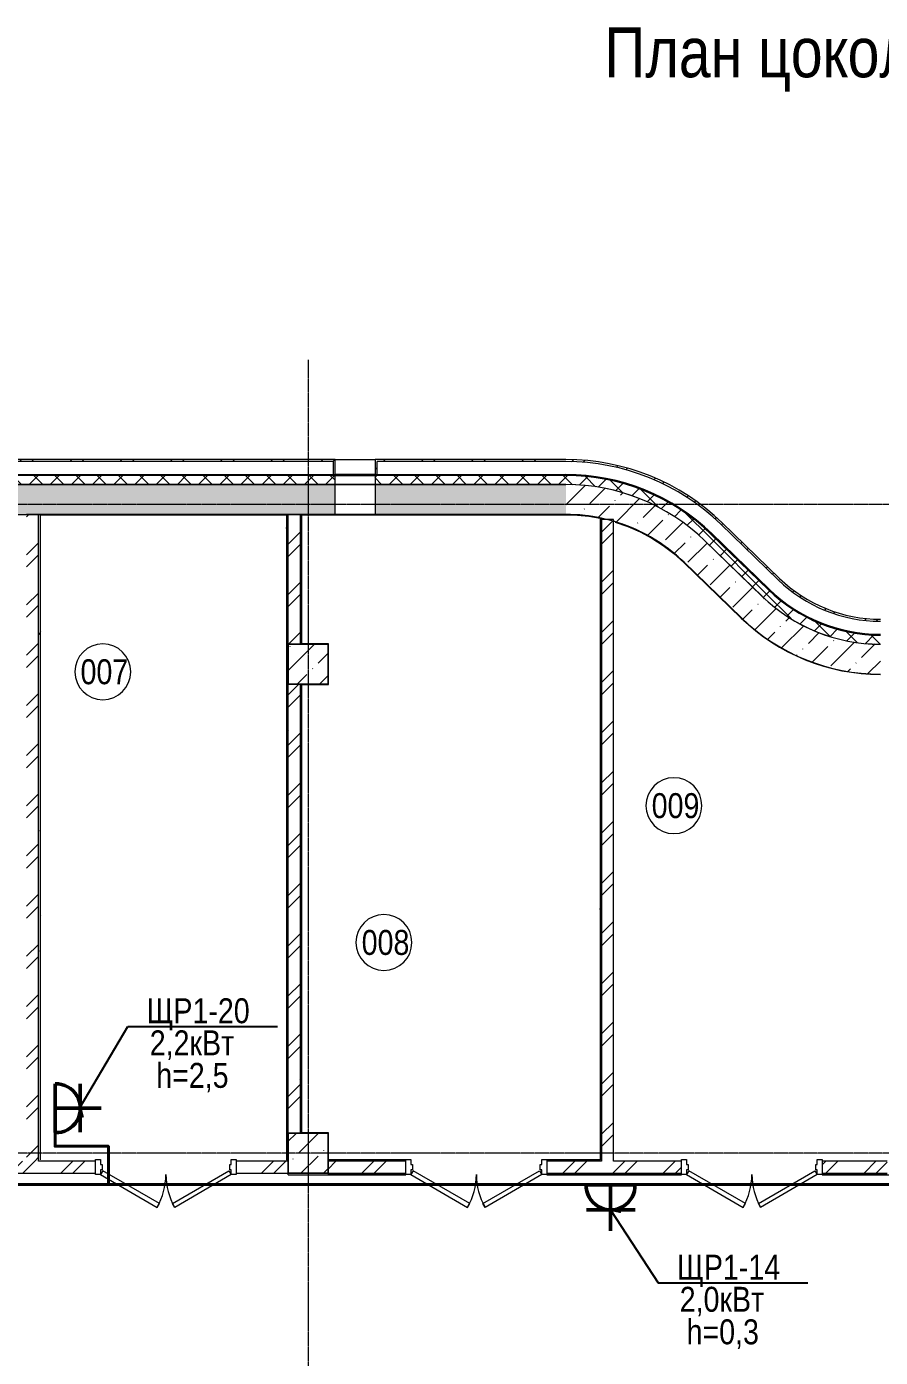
# Model space of a CAD drawing. Header units: metres. Extents: x -93142 to 227756, y -64772 to 286334.
# Drawn here: x 51243 to 59795, y -49331 to -35998 of the extents above; entities that cross this region are included whole.
import ezdxf

# ---------------------------------------------------------------- set-up
doc = ezdxf.new("R2010")
doc.units = ezdxf.units.M
doc.linetypes.add('ADSK_Линия сетки', pattern=[21, 12, -3, 3, -3])
doc.linetypes.add('Сверху_2_', pattern=[3.96875, 2.38125, -1.5875])
for name, color, linetype, lineweight in [('A-AREA-IDEN', 7, 'Continuous', 9), ('A-DOOR', 7, 'Continuous', 5), ('A-DOOR-FRAM', 7, 'Continuous', 13), ('A-FLOR', 7, 'Continuous', 5), ('A-GLAZ', 7, 'Continuous', 5), ('A-WALL', 7, 'Continuous', 5), ('A-WALL-PATT', 7, 'Continuous', 18), ('G-ANNO-TEXT', 7, 'Continuous', 9), ('I-WALL', 7, 'Continuous', 5), ('S-COLS', 7, 'Continuous', 5), ('S-GRID', 7, 'Continuous', 9), ('Освещение', 1, 'Continuous', 50), ('Эл-свет раб.', 5, 'Continuous', 50), ('ЭЛ.сети', 5, 'Continuous', 100), ('ЭОМ', 7, 'Continuous', 40)]:
    doc.layers.add(name, color=color, linetype=linetype, lineweight=lineweight)
doc.styles.add('GOST Common_I_1', font='ARIALN.TTF', dxfattribs={"height": 300})
doc.styles.add('GOST Common_I_2', font='ARIALN.TTF', dxfattribs={"height": 500})
doc.styles.add('STYLE1', font='ARIALN.TTF', dxfattribs={"height": 250})
doc.styles.add('ГОСТ 2.304', font='ARIALN.TTF', dxfattribs={"width": 0.85})
doc.dimstyles.new('СПДС', dxfattribs={"dimscale": 100, "dimtxt": 2.5, "dimasz": 2.5, "dimexe": 1.25, "dimexo": 0.625, "dimtad": 1, "dimdec": 0, "dimrnd": 0.001, "dimtxsty": 'ГОСТ 2.304', "dimblk": 'OBLIQUE', "dimcen": 2.5, "dimdle": 2, "dimadec": 0, "dimazin": 2, "dimtfac": 0.75, "dimtdec": 0, "dimtmove": 1, "dimatfit": 3, "dimfxl": 1, "dimtolj": 1, "dimarcsym": 1})
pattern_1 = [(45, (0, 0), (84.19025, 308.69666), [396.875, -79.375, 3.353, -76.022])]
pattern_2 = [(45, (0, 0), (-251.4472, 251.4472), []), (45, (0, 381), (-251.4472, 251.4472), [])]
pattern_3 = [(0, (0, 0), (812.8, 203.2), [33.528, -576.072, 33.528, -576.072, -3251.2]), (0, (0, 0), (812.8, 203.2), [-1219.2, 33.528, -1185.672, 33.528, -576.072, -1422.4]), (0, (0, 0), (812.8, 203.2), [-3048, 33.528, -372.872, 33.528, -982.472]), (120, (304.8, 101.6), (-582.37636, 602.30545), [33.528, -576.072, 33.528, -576.072, -3251.2]), (120, (304.8, 101.6), (-582.37636, 602.30545), [-1219.2, 33.528, -1185.672, 33.528, -576.072, -1422.4]), (120, (304.8, 101.6), (-582.37636, 602.30545), [-3048, 33.528, -372.872, 33.528, -982.472]), (240, (406.4, 508), (-230.42364, -805.50545), [33.528, -576.072, 33.528, -576.072, -3251.2]), (240, (406.4, 508), (-230.42364, -805.50545), [-1219.2, 33.528, -1185.672, 33.528, -576.072, -1422.4]), (240, (406.4, 508), (-230.42364, -805.50545), [-3048, 33.528, -372.872, 33.528, -982.472])]
pattern_4 = [(45, (0, 0), (-106.06602, 106.06602), []), (135, (0, 0), (-106.06602, -106.06602), [])]

# ---------------------------------------------------------------- blocks, each defined once
blk = doc.blocks.new('Окно-Квадратный проем - 400 x 1000_в_-156022-Цокольный этаж')
at = {"layer": 'A-GLAZ', "lineweight": 20}
for p, q in [((-208, -150), (-208, 150)), ((192, 150), (192, -150))]:
    blk.add_line(p, q, dxfattribs=at)
at = {"layer": 'A-GLAZ', "linetype": 'Сверху_2_', "lineweight": 20}
for p, q in [((-208, 150), (192, 150)), ((192, -150), (-208, -150))]:
    blk.add_line(p, q, dxfattribs=at)
blk = doc.blocks.new('КДП АПК - КР_rvt-1-Цокольный этаж')
at = {"layer": 'A-WALL-PATT', "lineweight": 15}
h = blk.add_hatch(dxfattribs=at)
h.set_pattern_fill('FP_9', color=256, style=0, pattern_type=2)
h.set_pattern_definition(pattern_1)
h.paths.add_polyline_path([(56645, -40246), (56645, -39946), (54733, -39946), (54733, -40246)], flags=0)
h.paths.add_polyline_path([(54107, -40246), (54333, -40246), (54333, -39946), (51133, -39946), (51133, -40246)], flags=0)
h.paths.add_polyline_path([(50733, -40246), (50733, -39946), (47533, -39946), (47533, -40246), (50051, -40246)], flags=0)
h.paths.add_polyline_path([(47133, -40246), (47133, -39946), (44183, -39946), (44183, -40246), (45995, -40246)], flags=0)
h.paths.add_polyline_path([(43283, -40246), (43283, -39946), (40583, -39946), (40583, -40246), (41939, -40246)], flags=0)
h.paths.add_polyline_path([(39683, -40246), (39683, -39946), (37483, -39946), (37483, -40246), (37883, -40246)], flags=0)
h.paths.add_polyline_path([(36583, -40246), (36583, -39946), (33883, -39946), (33883, -40246)], flags=0)
h.paths.add_polyline_path([(32983, -40246), (32983, -39946), (32463, -39946), (32463, -40246)], flags=0)
h = blk.add_hatch(dxfattribs=at)
h.set_pattern_fill('FP_9', color=256, style=0, pattern_type=2)
h.set_pattern_definition(pattern_1)
h.paths.add_polyline_path([(57829, -40725), (58037, -40510), (57923, -40407), (57801, -40313), (57672, -40229), (57537, -40155), (57396, -40092), (57252, -40040), (57103, -39999), (56952, -39969), (56799, -39952), (56645, -39946), (56645, -40246), (56791, -40252), (56935, -40270), (57077, -40301), (57216, -40344), (57351, -40399), (57480, -40465), (57604, -40541), (57720, -40628)], flags=0)
h = blk.add_hatch(dxfattribs=at)
h.set_pattern_fill('FP_9', color=256, style=0, pattern_type=2)
h.set_pattern_definition(pattern_1)
h.paths.add_polyline_path([(58403, -41282), (58612, -41066), (58037, -40510), (57829, -40725), (58163, -41049)], flags=0)
h = blk.add_hatch(dxfattribs=at)
h.set_pattern_fill('FP_9', color=256, style=0, pattern_type=2)
h.set_pattern_definition(pattern_1)
h.paths.add_polyline_path([(59795, -41846), (59795, -41546), (59650, -41539), (59505, -41521), (59363, -41490), (59224, -41447), (59090, -41392), (58960, -41327), (58837, -41250), (58720, -41163), (58612, -41066), (58403, -41282), (58517, -41384), (58639, -41478), (58768, -41562), (58903, -41636), (59044, -41699), (59189, -41752), (59337, -41793), (59488, -41822), (59641, -41840), (59683, -41841)], flags=0)
at = {"layer": 'S-COLS', "lineweight": 15}
h = blk.add_hatch(dxfattribs=at)
h.set_pattern_fill('FP_9', color=256, style=0, pattern_type=2)
h.set_pattern_definition(pattern_1)
h.paths.add_polyline_path([(53863, -41946), (54263, -41946), (54263, -41546), (53863, -41546)], flags=0)
h = blk.add_hatch(dxfattribs=at)
h.set_pattern_fill('FP_9', color=256, style=0, pattern_type=2)
h.set_pattern_definition(pattern_1)
h.paths.add_polyline_path([(53863, -46846), (54263, -46846), (54263, -46446), (53863, -46446)], flags=0)
at = {"layer": 'I-WALL', "lineweight": 15}
for p, q in [((54333, -39946), (51133, -39946)), ((54333, -40246), (54333, -39946)), ((54333, -39946), (54733, -39946)), ((56645, -39946), (54733, -39946)), ((54733, -39946), (54733, -40246)), ((51133, -40246), (54333, -40246)), ((54733, -40246), (54333, -40246)), ((54733, -40246), (56645, -40246)), ((58612, -41066), (58037, -40510)), ((57829, -40725), (58403, -41282))]:
    blk.add_line(p, q, dxfattribs=at)
for centre, radius, start, end in [((56645, -41946), 2000, 45.8879, 90), ((56645, -41946), 1700, 45.8879, 90), ((59795, -39846), 1700, 225.8879, 270), ((59795, -39846), 2000, 225.8879, 270)]:
    blk.add_arc(centre, radius, start, end, dxfattribs=at)
at = {"layer": 'S-COLS', "lineweight": 15}
for p, q in [((54263, -41546), (53863, -41546)), ((53863, -41546), (53863, -41946)), ((54263, -41946), (54263, -41546)), ((53863, -41946), (54263, -41946)), ((54263, -46446), (53863, -46446)), ((53863, -46446), (53863, -46846)), ((54263, -46846), (54263, -46446)), ((53863, -46846), (54263, -46846))]:
    blk.add_line(p, q, dxfattribs=at)
at = {"lineweight": 15}
blk.add_blockref('Окно-Квадратный проем - 400 x 1000_в_-156022-Цокольный этаж', (54541, -40096), dxfattribs=at)
blk = doc.blocks.new('Дверь-ВНУТРЕННЯЯ - ДГ 21-14-1577430-Цокольный этаж')
at = {"layer": 'A-DOOR', "lineweight": 15}
for p, q in [((-633, -42), (-655, -81)), ((-655, -81), (-88, -409)), ((-65, -370), (-633, -42)), ((65, -370), (632, -42)), ((655, -81), (88, -409)), ((632, -42), (655, -81)), ((-88, -409), (-65, -370)), ((88, -409), (65, -370))]:
    blk.add_line(p, q, dxfattribs=at)
for centre, start, end in [((-655, -81), 330, 360), ((655, -81), 180, 210)]:
    blk.add_arc(centre, 655, start, end, dxfattribs=at)
at = {"layer": 'A-DOOR-FRAM', "lineweight": 15}
for p, q in [((-705, 69), (-655, 69)), ((-705, -81), (-705, 69)), ((-655, 69), (-655, 19)), ((-655, 19), (-639, 19)), ((-639, 19), (-639, -32)), ((639, 19), (655, 19)), ((639, -32), (639, 19)), ((655, 69), (705, 69)), ((655, 19), (655, 69)), ((705, 69), (705, -81)), ((-655, -81), (-705, -81)), ((-655, -32), (-655, -81)), ((-639, -32), (-655, -32)), ((655, -32), (639, -32)), ((655, -81), (655, -32)), ((705, -81), (655, -81))]:
    blk.add_line(p, q, dxfattribs=at)
blk = doc.blocks.new('ПСС_Марка_помещения - Имя_2_5мм-224473-Цокольный этаж')
at = {"layer": 'A-AREA-IDEN'}
for start, end in [(360, 180), (180, 360)]:
    blk.add_arc((-0.07, 0.04), 3.5, start, end, dxfattribs=at)
blk = doc.blocks.new('Розетка штепсельная с заземляющим контактом скрытой установки IP20')
at = {"layer": 'Эл-свет раб.', "ltscale": 0.3}
for p, q in [((191575, -246568), (191575, -246106)), ((191816, -246316), (191329, -246316)), ((191819, -246568), (191331, -246568))]:
    blk.add_line(p, q, dxfattribs=at)
at = {"layer": 'Эл-свет раб.', "ltscale": 0.3, "extrusion": (0, 0, -1)}
blk.add_ellipse((191575, -246560), major_axis=(-173, 173), ratio=1, start_param=5.464002, end_param=8.673165, dxfattribs=at)
blk = doc.blocks.new('_Oblique')
at = {"color": 0, "linetype": 'ByBlock', "lineweight": -2}
blk.add_line((-0.5, -0.5), (0.5, 0.5), dxfattribs=at)

msp = doc.modelspace()

# ---------------------------------------------------------------- hatches: boundary and pattern name
at = {"layer": 'A-WALL-PATT', "lineweight": 15}
h = msp.add_hatch(dxfattribs=at)
h.set_pattern_fill('FP_1', color=256, style=0, pattern_type=2)
h.set_pattern_definition(pattern_2)
h.paths.add_polyline_path([(54332.6532, -40485.6443), (54332.6532, -40335.6443), (51132.6532, -40335.6443), (51132.6532, -40485.6443), (51152.6532, -40485.6443), (51152.6532, -40355.6443), (54312.6532, -40355.6443), (54312.6532, -40485.6443)], flags=0)
h.paths.add_polyline_path([(54732.6532, -40485.6443), (54752.6532, -40485.6443), (54752.6532, -40355.6443), (56645.3477, -40355.6443), (56645.3477, -40335.6443), (54732.6532, -40335.6443), (54732.6532, -40370.8192)], flags=0)
h.paths.add_polyline_path([(50732.6532, -40485.6443), (50732.6532, -40335.6443), (47532.6532, -40335.6443), (47532.6532, -40485.6443), (47552.6532, -40485.6443), (47552.6532, -40355.6443), (50712.6532, -40355.6443), (50712.6532, -40485.6443)], flags=0)
h.paths.add_polyline_path([(47112.6532, -40485.6443), (47132.6532, -40485.6443), (47132.6532, -40335.6443), (44182.6532, -40335.6443), (44182.6532, -40485.6443), (44202.6532, -40485.6443), (44202.6532, -40355.6443), (47112.6532, -40355.6443), (47112.6532, -40370.8192)], flags=0)
h.paths.add_polyline_path([(43282.6532, -40485.6443), (43282.6532, -40335.6443), (40582.6532, -40335.6443), (40582.6532, -40485.6443), (40602.6532, -40485.6443), (40602.6532, -40355.6443), (43262.6532, -40355.6443), (43262.6532, -40485.6443)], flags=0)
h.paths.add_polyline_path([(39682.6532, -40485.6443), (39682.6532, -40335.6443), (37482.6532, -40335.6443), (37482.6532, -40485.6443), (37502.6532, -40485.6443), (37502.6532, -40355.6443), (39662.6532, -40355.6443), (39662.6532, -40485.6443)], flags=0)
h.paths.add_polyline_path([(33902.6532, -40485.6443), (33902.6532, -40355.6443), (36562.6532, -40355.6443), (36562.6532, -40485.6443), (36582.6532, -40485.6443), (36582.6532, -40335.6443), (33882.6532, -40335.6443), (33882.6532, -40485.6443)], flags=0)
h.paths.add_polyline_path([(32962.6532, -40485.6443), (32982.6532, -40485.6443), (32982.6532, -40335.6443), (32462.6532, -40335.6443), (32462.6532, -40355.6443), (32962.6532, -40355.6443), (32962.6532, -40370.8192)], flags=0)
h = msp.add_hatch(dxfattribs=at)
h.set_pattern_fill('FP_1', color=256, style=0, pattern_type=2)
h.set_pattern_definition(pattern_2)
h.paths.add_polyline_path([(58197.5718, -40984.5508), (58211.4931, -40970.1912), (58094.6836, -40864.6198), (57970.7771, -40767.4757), (57840.3803, -40679.2348), (57704.1317, -40600.3291), (57562.6985, -40531.145), (57416.7733, -40472.0212), (57267.0706, -40423.2473), (57114.3234, -40385.0622), (56959.2799, -40357.6527), (56802.699, -40341.1532), (56645.3477, -40335.6443), (56645.3477, -40355.6443), (56801.3004, -40361.1042), (56956.4894, -40377.4571), (57110.1548, -40404.6229), (57261.5441, -40442.4686), (57409.9161, -40490.809), (57554.5443, -40549.4072), (57694.7203, -40617.9763), (57829.7578, -40696.1807), (57958.9955, -40783.6372), (58081.8006, -40879.9178), (58162.5145, -40952.8664)], flags=0)
at = {"layer": 'A-WALL-PATT', "lineweight": 15, "true_color": 0x787878}
h = msp.add_hatch(dxfattribs=at)
h.set_pattern_fill('FP_4', color=8, style=0, pattern_type=2)
h.set_pattern_definition(pattern_4)
h.paths.add_polyline_path([(56645.3477, -40585.6443), (56645.3477, -40495.6443), (54732.6532, -40495.6443), (54732.6532, -40585.6443), (56641.5846, -40585.6443)], flags=0)
h.paths.add_polyline_path([(54106.7014, -40585.6443), (54332.6532, -40585.6443), (54332.6532, -40495.6443), (51132.6532, -40495.6443), (51132.6532, -40585.6443), (52078.7948, -40585.6443)], flags=0)
h.paths.add_polyline_path([(50732.6532, -40585.6443), (50732.6532, -40495.6443), (47532.6532, -40495.6443), (47532.6532, -40585.6443), (50050.8882, -40585.6443)], flags=0)
h.paths.add_polyline_path([(47132.6532, -40585.6443), (47132.6532, -40495.6443), (44182.6532, -40495.6443), (44182.6532, -40585.6443), (45995.0751, -40585.6443)], flags=0)
h.paths.add_polyline_path([(43282.6532, -40585.6443), (43282.6532, -40495.6443), (40582.6532, -40495.6443), (40582.6532, -40585.6443), (41939.2619, -40585.6443)], flags=0)
h.paths.add_polyline_path([(39682.6532, -40585.6443), (39682.6532, -40495.6443), (37482.6532, -40495.6443), (37482.6532, -40585.6443), (37883.4488, -40585.6443)], flags=0)
h.paths.add_polyline_path([(36582.6532, -40585.6443), (36582.6532, -40495.6443), (33882.6532, -40495.6443), (33882.6532, -40585.6443), (35855.5422, -40585.6443)], flags=0)
h.paths.add_polyline_path([(32462.6532, -40585.6443), (32982.6532, -40585.6443), (32982.6532, -40495.6443), (32462.6532, -40495.6443)], flags=0)
h = msp.add_hatch(dxfattribs=at)
h.set_pattern_fill('FP_4', color=8, style=0, pattern_type=2)
h.set_pattern_definition(pattern_4)
h.paths.add_polyline_path([(58037.4769, -41149.686), (58100.1227, -41085.0679), (57980.3978, -40977.6203), (57852.7632, -40879.6995), (57717.9753, -40791.8857), (57576.8325, -40714.6991), (57430.171, -40648.597), (57278.8599, -40593.9711), (57123.7954, -40551.1449), (56965.8964, -40520.3723), (56806.0982, -40501.8355), (56645.3477, -40495.6443), (56645.3477, -40585.6443), (56799.176, -40591.5689), (56952.0928, -40609.3074), (57103.1924, -40638.7549), (57251.5794, -40679.7369), (57396.3748, -40732.0105), (57536.7207, -40795.2661), (57671.7856, -40869.1289), (57800.7693, -40953.1612), (57922.9076, -41046.8653), (57957.6847, -41078.0762)], flags=0)
at = {"layer": 'A-WALL-PATT', "lineweight": 15}
h = msp.add_hatch(dxfattribs=at)
h.set_pattern_fill('FP_1', color=256, style=0, pattern_type=2)
h.set_pattern_definition(pattern_2)
h.paths.add_polyline_path([(51362.6532, -47365.6443), (51362.6532, -40885.6443), (51242.6532, -40885.6443), (51242.6532, -47365.6443)], flags=0)
h = msp.add_hatch(dxfattribs=at)
h.set_pattern_fill('FP_2', color=256, style=0, pattern_type=2)
h.set_pattern_definition(pattern_3)
h.paths.add_polyline_path([(51377.6532, -47365.6443), (51377.6532, -40885.6443), (51362.6532, -40885.6443), (51362.6532, -47365.6443)], flags=0)
h = msp.add_hatch(dxfattribs=at)
h.set_pattern_fill('FP_2', color=256, style=0, pattern_type=2)
h.set_pattern_definition(pattern_3)
h.paths.add_polyline_path([(53844.6532, -40888.6443), (53844.6532, -40885.6443), (51377.6532, -40885.6443), (51377.6532, -40888.6443), (52078.7948, -40888.6443)], flags=0)
h = msp.add_hatch(dxfattribs=at)
h.set_pattern_fill('FP_2', color=256, style=0, pattern_type=2)
h.set_pattern_definition(pattern_3)
h.paths.add_polyline_path([(51380.6532, -47350.6443), (51380.6532, -40888.6443), (51377.6532, -40888.6443), (51377.6532, -47350.6443)], flags=0)
h = msp.add_hatch(dxfattribs=at)
h.set_pattern_fill('FP_2', color=256, style=0, pattern_type=2)
h.set_pattern_definition(pattern_3)
h.paths.add_polyline_path([(53847.6532, -42185.5388), (53847.6532, -40885.6443), (53844.6532, -40885.6443), (53844.6532, -42185.5388)], flags=0)
h = msp.add_hatch(dxfattribs=at)
h.set_pattern_fill('FP_2', color=256, style=0, pattern_type=2)
h.set_pattern_definition(pattern_3)
h.paths.add_polyline_path([(53862.6532, -42185.5388), (53862.6532, -40885.6443), (53847.6532, -40885.6443), (53847.6532, -42185.5388)], flags=0)
h = msp.add_hatch(dxfattribs=at)
h.set_pattern_fill('FP_1', color=256, style=0, pattern_type=2)
h.set_pattern_definition(pattern_2)
h.paths.add_polyline_path([(53982.6532, -42185.6443), (53982.6532, -40885.6443), (53862.6532, -40885.6443), (53862.6532, -42185.6443)], flags=0)
h = msp.add_hatch(dxfattribs=at)
h.set_pattern_fill('FP_2', color=256, style=0, pattern_type=2)
h.set_pattern_definition(pattern_3)
h.paths.add_polyline_path([(53994.6532, -42185.6443), (53994.6532, -40885.6443), (53982.6532, -40885.6443), (53982.6532, -42185.6443)], flags=0)
h = msp.add_hatch(dxfattribs=at)
h.set_pattern_fill('FP_2', color=256, style=0, pattern_type=2)
h.set_pattern_definition(pattern_3)
h.paths.add_polyline_path([(53994.6532, -42182.6443), (53997.6532, -42182.6443), (53997.6532, -40888.6443), (53994.6532, -40888.6443)], flags=0)
h = msp.add_hatch(dxfattribs=at)
h.set_pattern_fill('FP_2', color=256, style=0, pattern_type=2)
h.set_pattern_definition(pattern_3)
h.paths.add_polyline_path([(56990.6532, -47350.6443), (56990.6532, -40924.1471), (56987.6532, -40923.5264), (56987.6532, -47350.6443)], flags=0)
h = msp.add_hatch(dxfattribs=at)
h.set_pattern_fill('FP_2', color=256, style=0, pattern_type=2)
h.set_pattern_definition(pattern_3)
h.paths.add_polyline_path([(56990.6532, -47353.6443), (57002.6532, -47353.6443), (57002.6532, -40923.6176), (56990.6532, -40921.0831), (56990.6532, -47350.6443)], flags=0)
h = msp.add_hatch(dxfattribs=at)
h.set_pattern_fill('FP_1', color=256, style=0, pattern_type=2)
h.set_pattern_definition(pattern_2)
h.paths.add_polyline_path([(57122.6532, -47365.6443), (57122.6532, -40937.6588), (57002.6532, -40937.6588), (57002.6532, -47365.6443)], flags=0)
h = msp.add_hatch(dxfattribs=at)
h.set_pattern_fill('FP_2', color=256, style=0, pattern_type=2)
h.set_pattern_definition(pattern_3)
h.paths.add_polyline_path([(57826.5694, -41367.2337), (57828.6575, -41365.0798), (57727.781, -41274.7903), (57620.0397, -41192.8143), (57506.117, -41119.6715), (57386.7352, -41055.8259), (57262.6517, -41001.6823), (57134.6532, -40957.5841), (57137.6799, -40961.633), (57264.6946, -41005.7018), (57387.8471, -41059.7008), (57506.3374, -41123.2812), (57619.4215, -41196.0439), (57726.3894, -41277.532)], flags=0)
h = msp.add_hatch(dxfattribs=at)
h.set_pattern_fill('FP_1', color=256, style=0, pattern_type=2)
h.set_pattern_definition(pattern_2)
h.paths.add_polyline_path([(58771.6159, -41541.0737), (58785.5372, -41526.7141), (58211.4931, -40970.1912), (58197.5718, -40984.5508)], flags=0)
at = {"layer": 'A-WALL-PATT', "lineweight": 15, "true_color": 0x787878}
h = msp.add_hatch(dxfattribs=at)
h.set_pattern_fill('FP_4', color=8, style=0, pattern_type=2)
h.set_pattern_definition(pattern_4)
h.paths.add_polyline_path([(58611.521, -41706.2089), (58674.1668, -41641.5907), (58100.1227, -41085.0679), (58037.4769, -41149.686), (58162.5145, -41270.9072)], flags=0)
at = {"layer": 'A-WALL-PATT', "lineweight": 15}
h = msp.add_hatch(dxfattribs=at)
h.set_pattern_fill('FP_2', color=256, style=0, pattern_type=2)
h.set_pattern_definition(pattern_3)
h.paths.add_polyline_path([(58400.6135, -41923.7565), (58402.7016, -41921.6026), (57828.6575, -41365.0798), (57826.5694, -41367.2337), (58257.832, -41785.3332)], flags=0)
h = msp.add_hatch(dxfattribs=at)
h.set_pattern_fill('FP_1', color=256, style=0, pattern_type=2)
h.set_pattern_definition(pattern_2)
h.paths.add_polyline_path([(59794.8309, -41955.6443), (59794.8309, -41935.6443), (59670.9424, -41930.3421), (59547.96, -41914.4742), (59426.783, -41888.1566), (59308.2977, -41851.5819), (59193.3707, -41805.0175), (59082.8424, -41748.804), (58977.5211, -41683.3524), (58878.1772, -41609.1416), (58785.5372, -41526.7141), (58771.6159, -41541.0737), (58865.5337, -41624.6381), (58966.2479, -41699.8726), (59073.0218, -41766.2269), (59185.0747, -41823.2158), (59301.5869, -41870.4224), (59421.7065, -41907.5016), (59544.5549, -41934.1822), (59669.2336, -41950.2689), (59683.4445, -41950.8771)], flags=0)
at = {"layer": 'A-WALL-PATT', "lineweight": 15, "true_color": 0x787878}
h = msp.add_hatch(dxfattribs=at)
h.set_pattern_fill('FP_4', color=8, style=0, pattern_type=2)
h.set_pattern_definition(pattern_4)
h.paths.add_polyline_path([(59794.8309, -42185.6443), (59794.8309, -42095.6443), (59657.2719, -42089.757), (59520.719, -42072.1381), (59386.1708, -42042.9166), (59254.6113, -42002.3061), (59127.0027, -41950.6035), (59004.2781, -41888.1871), (58887.3352, -41815.5133), (58777.0292, -41733.1137), (58674.1668, -41641.5907), (58611.521, -41706.2089), (58720.1335, -41802.848), (58836.6057, -41889.8539), (58960.0857, -41966.5901), (59089.6707, -42032.4957), (59224.4127, -42087.0884), (59363.3265, -42129.9691), (59505.396, -42160.8241), (59649.5823, -42179.4279), (59683.4445, -42180.8771)], flags=0)
at = {"layer": 'A-WALL-PATT', "lineweight": 15}
h = msp.add_hatch(dxfattribs=at)
h.set_pattern_fill('FP_2', color=256, style=0, pattern_type=2)
h.set_pattern_definition(pattern_3)
h.paths.add_polyline_path([(54265.6532, -42585.6443), (54265.6532, -42182.6443), (54262.6532, -42182.6443), (54262.6532, -42585.6443)], flags=0)
h = msp.add_hatch(dxfattribs=at)
h.set_pattern_fill('FP_2', color=256, style=0, pattern_type=2)
h.set_pattern_definition(pattern_3)
h.paths.add_polyline_path([(53862.6532, -47085.6443), (53862.6532, -42585.5388), (53847.6532, -42585.5388), (53847.6532, -47085.6443)], flags=0)
h = msp.add_hatch(dxfattribs=at)
h.set_pattern_fill('FP_1', color=256, style=0, pattern_type=2)
h.set_pattern_definition(pattern_2)
h.paths.add_polyline_path([(53982.6532, -47085.6443), (53982.6532, -42585.6443), (53862.6532, -42585.6443), (53862.6532, -47085.6443)], flags=0)
h = msp.add_hatch(dxfattribs=at)
h.set_pattern_fill('FP_2', color=256, style=0, pattern_type=2)
h.set_pattern_definition(pattern_3)
h.paths.add_polyline_path([(53994.6532, -47085.6443), (53994.6532, -42585.6443), (53982.6532, -42585.6443), (53982.6532, -47085.6443)], flags=0)
h = msp.add_hatch(dxfattribs=at)
h.set_pattern_fill('FP_2', color=256, style=0, pattern_type=2)
h.set_pattern_definition(pattern_3)
h.paths.add_polyline_path([(53994.6532, -47085.6443), (53997.6532, -47085.6443), (53997.6532, -42585.6443), (53994.6532, -42585.6443), (53994.6532, -46028.875)], flags=0)
h = msp.add_hatch(dxfattribs=at)
h.set_pattern_fill('FP_1', color=256, style=0, pattern_type=2)
h.set_pattern_definition(pattern_2)
h.paths.add_polyline_path([(53862.6532, -47485.6443), (53862.6532, -47365.6443), (53342.6532, -47365.6443), (53342.6532, -47485.6443)], flags=0)
h.paths.add_polyline_path([(51932.6532, -47485.6443), (51932.6532, -47365.6443), (50452.6532, -47365.6443), (50452.6532, -47485.6443)], flags=0)
h.paths.add_polyline_path([(49042.6532, -47485.6443), (49042.6532, -47365.6443), (48262.6532, -47365.6443), (48262.6532, -47485.6443)], flags=0)
h = msp.add_hatch(dxfattribs=at)
h.set_pattern_fill('FP_1', color=256, style=0, pattern_type=2)
h.set_pattern_definition(pattern_2)
h.paths.add_polyline_path([(59862.6532, -47485.6443), (59862.6532, -47365.6443), (59212.6532, -47365.6443), (59212.6532, -47485.6443)], flags=0)
h.paths.add_polyline_path([(57802.6532, -47485.6443), (57802.6532, -47365.6443), (56452.6532, -47365.6443), (56452.6532, -47485.6443)], flags=0)
h.paths.add_polyline_path([(55042.6532, -47485.6443), (55042.6532, -47365.6443), (54262.6532, -47365.6443), (54262.6532, -47485.6443)], flags=0)
h = msp.add_hatch(dxfattribs=at)
h.set_pattern_fill('FP_2', color=256, style=0, pattern_type=2)
h.set_pattern_definition(pattern_3)
h.paths.add_polyline_path([(59212.6532, -47497.6443), (59862.6532, -47497.6443), (59862.6532, -47485.6443), (59212.6532, -47485.6443)], flags=0)
h.paths.add_polyline_path([(55042.6532, -47497.6443), (55042.6532, -47485.6443), (54262.6532, -47485.6443), (54262.6532, -47497.6443)], flags=0)
h.paths.add_polyline_path([(57802.6532, -47497.6443), (57802.6532, -47485.6443), (56452.6532, -47485.6443), (56452.6532, -47497.6443)], flags=0)
h = msp.add_hatch(dxfattribs=at)
h.set_pattern_fill('FP_2', color=256, style=0, pattern_type=2)
h.set_pattern_definition(pattern_3)
h.paths.add_polyline_path([(59212.6532, -47500.6443), (59862.6532, -47500.6443), (59862.6532, -47497.6443), (59212.6532, -47497.6443)], flags=0)
h.paths.add_polyline_path([(55042.6532, -47500.6443), (55042.6532, -47497.6443), (54262.6532, -47497.6443), (54262.6532, -47500.6443)], flags=0)
h.paths.add_polyline_path([(57802.6532, -47500.6443), (57802.6532, -47497.6443), (56452.6532, -47497.6443), (56452.6532, -47500.6443)], flags=0)

# ---------------------------------------------------------------- linework, layer by layer
at = {"layer": 'A-FLOR', "lineweight": 15}
msp.add_line((53862.6532, -47350.6443), (53862.6532, -47365.6443), dxfattribs=at)
for start, end in [(84.69942935, 86.02341522), (80.45897316, 82.04673277), (73.24979606, 73.69395709), (68.88512836, 70.9744851), (64.28565759, 66.32881876), (59.68619838, 61.65660563), (55.08675028, 56.92598975), (50.52223102, 52.0201658)]:
    msp.add_arc((56645.3477, -42585.6443), 1700, start, end, dxfattribs=at)
at = {"layer": 'A-WALL', "lineweight": 15}
for p, q in [((54312.6532, -40355.6443), (51152.6532, -40355.6443)), ((54312.6532, -40355.6443), (54312.6532, -40485.6443)), ((56645.3477, -40355.6443), (54752.6532, -40355.6443)), ((54752.6532, -40485.6443), (54752.6532, -40355.6443)), ((56645.3477, -40885.6443), (51242.6532, -40885.6443)), ((51362.6532, -47365.6443), (51362.6532, -40885.6443)), ((51377.6532, -40885.6443), (51377.6532, -47350.6443)), ((51380.6532, -40888.6443), (53844.6532, -40888.6443)), ((51380.6532, -47347.6443), (51380.6532, -40888.6443)), ((53844.6532, -40888.6443), (53844.6532, -47347.6443)), ((53847.6532, -42185.5388), (53847.6532, -40885.6443)), ((53862.6532, -42185.5388), (53862.6532, -40885.6443)), ((53982.6532, -40888.6443), (53982.6532, -40885.6443)), ((53982.6532, -40888.6443), (53982.6532, -42185.6443)), ((53994.6532, -40885.6443), (53994.6532, -42185.6443)), ((53997.6532, -40888.6443), (56645.3477, -40888.6443)), ((53997.6532, -42182.6443), (53997.6532, -40888.6443)), ((56987.6532, -40923.5264), (56987.6532, -47350.6443)), ((56990.6532, -40921.0831), (56990.6532, -47353.6443)), ((57002.6532, -40937.6588), (57002.6532, -40923.6176)), ((57122.6532, -40937.6588), (57002.6532, -40937.6588)), ((57002.6532, -40937.6588), (57002.6532, -47365.6443)), ((57122.6532, -40954.0256), (57122.6532, -40937.6588)), ((57122.6532, -47365.6443), (57122.6532, -40954.0256)), ((58771.6159, -41541.0737), (58197.5718, -40984.5508)), ((57826.5694, -41367.2337), (58400.6135, -41923.7565)), ((58402.7016, -41921.6026), (57828.6575, -41365.0798)), ((53844.6532, -42185.5388), (53862.6532, -42185.5388)), ((53862.6532, -42585.5388), (53862.6532, -42185.5388)), ((53862.6532, -42185.6443), (53982.6532, -42185.6443)), ((53982.6532, -42185.6443), (54262.6532, -42185.6443)), ((54265.6532, -42182.6443), (53997.6532, -42182.6443)), ((54262.6532, -42185.6443), (54262.6532, -42585.6443)), ((54265.6532, -42588.6443), (54265.6532, -42182.6443)), ((53847.6532, -47085.6443), (53847.6532, -42585.5388)), ((53862.6532, -42585.5388), (53847.6532, -42585.5388)), ((53862.6532, -47085.6443), (53862.6532, -42585.5388)), ((53982.6532, -42585.6443), (53862.6532, -42585.6443)), ((53982.6532, -42585.6443), (53982.6532, -42585.6443)), ((53982.6532, -42585.6443), (53982.6532, -47085.6443)), ((54262.6532, -42585.6443), (53982.6532, -42585.6443)), ((53994.6532, -42585.6443), (53994.6532, -47085.6443)), ((53997.6532, -47082.6443), (53997.6532, -42588.6443)), ((53997.6532, -42588.6443), (54265.6532, -42588.6443)), ((53862.6532, -47085.6443), (53847.6532, -47085.6443)), ((53862.6532, -47085.6443), (54262.6532, -47085.6443)), ((53862.6532, -47347.6443), (53862.6532, -47085.6443)), ((54265.6532, -47082.6443), (53997.6532, -47082.6443)), ((54262.6532, -47085.6443), (54262.6532, -47485.6443)), ((54265.6532, -47350.6443), (54265.6532, -47082.6443)), ((51932.6532, -47365.6443), (51362.6532, -47365.6443)), ((53862.6532, -47365.6443), (53342.6532, -47365.6443)), ((53844.6532, -47347.6443), (53844.6532, -47350.6443)), ((53862.6532, -47350.6443), (53844.6532, -47350.6443)), ((53862.6532, -47500.6443), (53862.6532, -47365.6443)), ((54262.6532, -47353.6443), (55042.6532, -47353.6443)), ((55042.6532, -47365.6443), (54262.6532, -47365.6443)), ((55042.6532, -47350.6443), (54265.6532, -47350.6443)), ((56987.6532, -47350.6443), (56452.6532, -47350.6443)), ((56452.6532, -47353.6443), (56990.6532, -47353.6443)), ((57002.6532, -47365.6443), (56452.6532, -47365.6443)), ((57802.6532, -47365.6443), (57122.6532, -47365.6443)), ((59862.6532, -47365.6443), (59212.6532, -47365.6443)), ((50452.6532, -47485.6443), (51932.6532, -47485.6443)), ((53342.6532, -47485.6443), (53862.6532, -47485.6443)), ((54262.6532, -47485.6443), (53862.6532, -47485.6443)), ((53862.6532, -47500.6443), (55042.6532, -47500.6443)), ((54262.6532, -47485.6443), (55042.6532, -47485.6443)), ((54262.6532, -47485.6443), (54262.6532, -47497.6443)), ((55042.6532, -47497.6443), (54262.6532, -47497.6443)), ((56452.6532, -47485.6443), (57802.6532, -47485.6443)), ((57802.6532, -47497.6443), (56452.6532, -47497.6443)), ((56452.6532, -47500.6443), (57802.6532, -47500.6443)), ((59212.6532, -47485.6443), (59862.6532, -47485.6443)), ((59862.6532, -47497.6443), (59212.6532, -47497.6443)), ((59212.6532, -47500.6443), (60262.6532, -47500.6443))]:
    msp.add_line(p, q, dxfattribs=at)
at = {"layer": 'A-WALL', "lineweight": 15, "flags": 128}
for points in [[(56645.3477, -40888.6443), (56760.1522, -40892.5321), (56874.4296, -40904.1775), (56987.6326, -40923.5231)], [(57137.6799, -40961.633), (57264.6897, -41005.6999), (57387.8431, -41059.6988), (57506.3343, -41123.2794), (57619.4194, -41196.0425), (57726.3883, -41277.5311), (57826.5694, -41367.2337)]]:
    msp.add_lwpolyline(points, dxfattribs=at)
at = {"layer": 'A-WALL', "lineweight": 15}
for centre, radius, start, end in [((56645.3477, -42585.6443), 2230, 45.88788581, 90), ((56645.3477, -42585.6443), 1700, 77.86711659, 90), ((56645.3477, -42585.6443), 1700, 45.88788581, 73.69395709), ((59794.8309, -40485.6443), 1470, 225.88788581, 270), ((59794.8309, -40485.6443), 2003, 225.88788581, 270), ((59794.8309, -40485.6443), 2000, 225.88788581, 270)]:
    msp.add_arc(centre, radius, start, end, dxfattribs=at)
at = {"layer": 'I-WALL', "lineweight": 15}
for p, q in [((54332.6532, -40335.6443), (51132.6532, -40335.6443)), ((54332.6532, -40485.6443), (54332.6532, -40335.6443)), ((54332.6532, -40335.6443), (54732.6532, -40335.6443)), ((56645.3477, -40335.6443), (54732.6532, -40335.6443)), ((54732.6532, -40335.6443), (54732.6532, -40485.6443)), ((51132.6532, -40485.6443), (54332.6532, -40485.6443)), ((54332.6532, -40495.6443), (51132.6532, -40495.6443)), ((54732.6532, -40485.6443), (54332.6532, -40485.6443)), ((54332.6532, -40585.6443), (54332.6532, -40495.6443)), ((54332.6532, -40495.6443), (54732.6532, -40495.6443)), ((54732.6532, -40485.6443), (56645.3477, -40485.6443)), ((56645.3477, -40495.6443), (54732.6532, -40495.6443)), ((54732.6532, -40495.6443), (54732.6532, -40585.6443)), ((51132.6532, -40585.6443), (54332.6532, -40585.6443)), ((54732.6532, -40585.6443), (54332.6532, -40585.6443)), ((54732.6532, -40585.6443), (56645.3477, -40585.6443)), ((58785.5372, -41526.7141), (58211.4931, -40970.1912)), ((58037.4769, -41149.686), (58611.521, -41706.2089)), ((58674.1668, -41641.5907), (58100.1227, -41085.0679)), ((58107.0834, -41077.8881), (58681.1275, -41634.4109))]:
    msp.add_line(p, q, dxfattribs=at)
for centre, radius, start, end in [((56645.3477, -42585.6443), 2250, 45.88788581, 90), ((56645.3477, -42585.6443), 2100, 45.88788581, 90), ((56645.3477, -42585.6443), 2090, 45.88788581, 90), ((56645.3477, -42585.6443), 2000, 45.88788581, 90), ((59794.8309, -40485.6443), 1450, 225.88788581, 270), ((59794.8309, -40485.6443), 1700, 225.88788581, 270), ((59794.8309, -40485.6443), 1610, 225.88788581, 270), ((59794.8309, -40485.6443), 1600, 225.88788581, 270)]:
    msp.add_arc(centre, radius, start, end, dxfattribs=at)
at = {"layer": 'S-GRID', "linetype": 'ADSK_Линия сетки', "lineweight": 15}
for p, q in [((54062.6532, -39335.6443), (54062.6532, -63954.6071)), ((94527.9128, -40785.6443), (29247.2594, -40785.6443)), ((94527.9128, -47285.6443), (28964.2024, -47285.6443))]:
    msp.add_line(p, q, dxfattribs=at)
at = {"layer": 'ЭЛ.сети', "color": 0, "lineweight": 40}
for points in [[(52062.6532, -47600.6443), (57092.6532, -47600.6443), (62457.6532, -47600.6443), (62457.6532, -47265.6443), (60377.6532, -47265.6443), (60377.6532, -45702.0547), (60377.6532, -43716.8943)], [(51527.6532, -46835.0964), (51527.6532, -47215.6443), (51527.6532, -47215.6443), (52062.6532, -47215.6443), (52062.6532, -47215.6443), (52062.6532, -47600.6443), (45667.6532, -47600.6443), (45667.6532, -47600.6443), (45667.6532, -47600.6443), (45667.6532, -47600.6443), (45667.6532, -47600.6443)]]:
    msp.add_lwpolyline(points, dxfattribs=at)

# ---------------------------------------------------------------- block references
at = {"lineweight": 15}
msp.add_blockref('КДП АПК - КР_rvt-1-Цокольный этаж', (0, -640), dxfattribs=at)
at = {"layer": 'A-AREA-IDEN', "lineweight": 15, "xscale": 80, "yscale": 80, "zscale": 80}
for p in [(52011.4344, -42465.2646), (57732.5221, -43806.7213), (54827.5795, -45177.311)]:
    msp.add_blockref('ПСС_Марка_помещения - Имя_2_5мм-224473-Цокольный этаж', p, dxfattribs=at)
at = {"layer": 'A-DOOR', "lineweight": 15}
for p in [(52637.6532, -47419.2943), (55747.6532, -47419.2943), (58507.6532, -47419.2943)]:
    msp.add_blockref('Дверь-ВНУТРЕННЯЯ - ДГ 21-14-1577430-Цокольный этаж', p, dxfattribs=at)
at = {"layer": 'Освещение'}
for p, rotation in [((298095.9963, 144739.7344), 270), ((248667.4839, -294168.9874), 180)]:
    msp.add_blockref('Розетка штепсельная с заземляющим контактом скрытой установки IP20', p, dxfattribs=dict(at, rotation=rotation))

# ---------------------------------------------------------------- texts
at = {"layer": 'A-AREA-IDEN', "lineweight": 15, "char_height": 250, "width": 634.9365, "attachment_point": 1, "style": 'GOST Common_I_1'}
for s, insert in [('007', (51782.938, -42336.8046)), ('009', (57504.0258, -43678.2614)), ('008', (54599.0832, -45048.8511))]:
    msp.add_mtext(s, dxfattribs=dict(at, insert=insert))
at = {"layer": 'G-ANNO-TEXT', "insert": (57028.6561, -36005.4928), "char_height": 500, "width": 10347.059468, "attachment_point": 1, "style": 'GOST Common_I_2'}
msp.add_mtext('План цокольного этажа на отм. -3.100', dxfattribs=at)
at = {"layer": 'Эл-свет раб.', "color": 7, "style": 'STYLE1'}
for s, p in [('ЩР1-20', (52444.5509, -45983.3123)), ('2,2кВт', (52476.1965, -46304.9523)), ('h=2,5', (52540.823, -46630.7268, -386.7801)), ('ЩР1-14', (57758.2742, -48552.7129)), ('2,0кВт', (57784.8037, -48874.3529)), ('h=0,3', (57853.6936, -49200.1274, -386.7801))]:
    msp.add_text(s, height=250, dxfattribs=at).set_placement(p)

# ---------------------------------------------------------------- leaders
at = {"layer": 'ЭОМ', "lineweight": 25, "ltscale": 100}
for points in [[(51779.7826, -46824.3414), (52256.8838, -46015.0455), (53756.8838, -46015.0455)], [(57092.6532, -47852.844), (57569.7543, -48584.4461), (59069.7543, -48584.4461)]]:
    msp.add_leader(points, dimstyle='СПДС', override={"dimasz": 1.5, "dimtad": 0, "dimldrblk": 'ArchTick', "dimfxl": 1.25, "dimtfill": 1, "dimlwd": 25}, dxfattribs=at)

doc.saveas('drawing.dxf')
